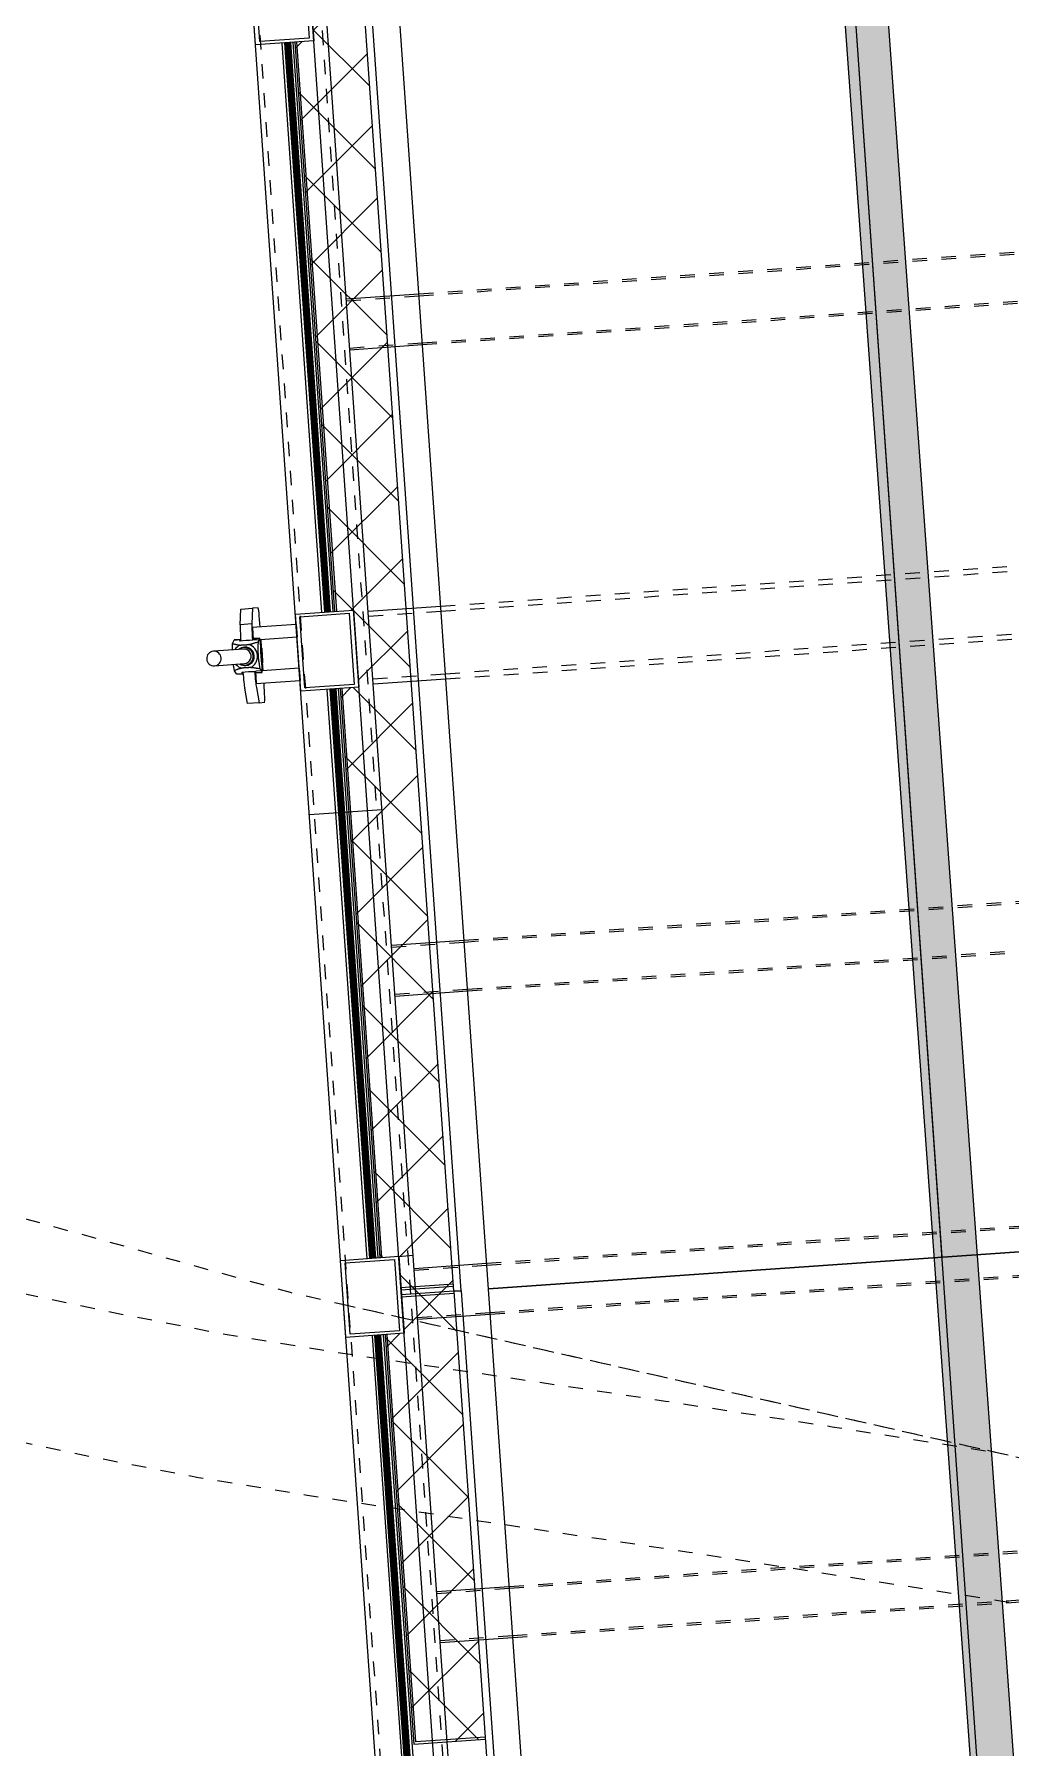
# Model space of a CAD drawing. Header units: millimetres. Extents: x 50357 to 985146, y 723188 to 1803594.
# Drawn here: x 834404.06 to 834410.77, y 820163.3 to 820175.07 of the extents above; entities that cross this region are included whole.
import ezdxf
from ezdxf.xclip import XClip

# ---------------------------------------------------------------- set-up
doc = ezdxf.new("R2010")
doc.units = ezdxf.units.MM
doc.header["$LTSCALE"] = 3
doc.header["$MEASUREMENT"] = 0
for name, pattern in [('DASHED2', [0.375, 0.25, -0.125]), ('x-baseplan$0$DGN Style 2', [1.94727e-06, 0, -1.94727e-06]), ('XXASB-PIW-ARC-DWG-1012-MWP-XXXX-WS3-XC$0$XXXXX-PIW-P-ASB_BRIDGE_DECK_STR-XXX$0$Member Hidden', [4.5, 2.5, -2])]:
    doc.linetypes.add(name, pattern=pattern)
doc.layers.add('-Excluded area line', color=7, linetype='DASHED2', lineweight=40)
doc.layers.add('00_Xref', color=7, linetype='Continuous')
doc.layers.add('_ANCILIARY HATCH', color=252, linetype='Continuous')
for name, color, linetype, true_color in [('WKD071__', 7, 'Continuous', 0x6e6e6e), ('x-baseplan$0$AR-ROAD_AR_BS_MI_', 7, 'Continuous', 0x6d6d6d), ('XXASB-PIW-ARC-DWG-1012-MWP-XXXX-WS3-XC$0$XXXXX-PIW-P-ASB_BRIDGE_DECK_ARC-XXX$0$A-GENM_PATT', 7, 'Continuous', 0x6e6e6e), ('XXASB-PIW-ARC-DWG-1012-MWP-XXXX-WS3-XC$0$XXXXX-PIW-P-ASB_BRIDGE_DECK_STR-XXX$0$A-GENM', 7, 'Continuous', 0x6e6e6e), ('XXASB-PIW-ARC-DWG-1012-MWP-XXXX-WS3-XC$0$XXXXX-PIW-P-ASB_BRIDGE_DECK_STR-XXX$0$ADS280__', 7, 'Continuous', 0x6e6e6e), ('XXASB-PIW-ARC-DWG-1012-MWP-XXXX-WS3-XC$0$XXXXX-PIW-P-ASB_BRIDGE_DECK_STR-XXX$0$ADS280_B', 7, 'Continuous', 0x6e6e6e), ('XXASB-PIW-ARC-DWG-1012-MWP-XXXX-WS3-XC$0$XXXXX-PIW-P-ASB_BRIDGE_DECK_STR-XXX$0$ADS280_BConn', 7, 'Continuous', 0x6e6e6e), ('XXASB-PIW-ARC-DWG-1012-MWP-XXXX-WS3-XC$0$XXXXX-PIW-P-ASB_BRIDGE_DECK_STR-XXX$0$ADS280_C', 7, 'Continuous', 0x6e6e6e), ('XXASB-PIW-ARC-DWG-1012-MWP-XXXX-WS3-XC$0$XXXXX-PIW-P-ASB_BRIDGE_DECK_STR-XXX$0$ADS280_H', 7, 'XXASB-PIW-ARC-DWG-1012-MWP-XXXX-WS3-XC$0$XXXXX-PIW-P-ASB_BRIDGE_DECK_STR-XXX$0$Member Hidden', 0x6e6e6e)]:
    doc.layers.add(name, color=color, linetype=linetype, true_color=true_color)
for name, color, linetype, lineweight, true_color in [('XXASB-PIW-ARC-DWG-1012-MWP-XXXX-WS3-XC$0$XXXXX-PIW-P-ASB_BRIDGE_DECK_ARC-XXX$0$A-FLOR', 7, 'Continuous', 25, 0x6e6e6e), ('XXASB-PIW-ARC-DWG-1012-MWP-XXXX-WS3-XC$0$XXXXX-PIW-P-ASB_BRIDGE_DECK_ARC-XXX$0$A-FLOR-HRAL', 7, 'Continuous', 13, 0x6e6e6e), ('XXASB-PIW-ARC-DWG-1012-MWP-XXXX-WS3-XC$0$XXXXX-PIW-P-ASB_BRIDGE_DECK_ARC-XXX$0$A-GENM', 7, 'Continuous', 13, 0x6e6e6e), ('XXASB-PIW-ARC-DWG-1012-MWP-XXXX-WS3-XC$0$XXXXX-PIW-P-ASB_BRIDGE_DECK_ARC-XXX$0$ADS280__', 7, 'Continuous', 13, 0x6e6e6e), ('XXASB-PIW-ARC-DWG-1012-MWP-XXXX-WS3-XC$0$XXXXX-PIW-P-ASB_BRIDGE_DECK_ARC-XXX$0$Q-SPCQ', 7, 'Continuous', 13, 0x6e6e6e)]:
    doc.layers.add(name, color=color, linetype=linetype, lineweight=lineweight, true_color=true_color)

# ---------------------------------------------------------------- blocks, each defined once
blk = doc.blocks.new('x-baseplan')
blk.add_lwpolyline([(834550.55, 818213.81), (834557.171, 818119.106), (834549.739, 818118.586), (834547.98, 818143.75), (834547.581, 818143.722), (834547.541, 818144.296), (834539.964, 818143.766), (834540.021, 818142.96), (834532.454, 818142.451), (834523.973, 818144.32), (834526.254, 818154.672), (834539.411, 818151.675), (834539.646, 818148.322), (834547.222, 818148.851), (834547.183, 818149.408), (834547.582, 818149.436), (834542.996, 818215.041), (834543.221, 818215.057), (834550.326, 818213.794), (834550.55, 818213.81)])
at = {"layer": 'x-baseplan$0$AR-ROAD_AR_BS_MI_', "linetype": 'x-baseplan$0$DGN Style 2', "flags": 128}
for points in [[(834532.49, 818174.86), (834545.292, 818171.3), (834553.397, 818169.464)], [(834545.641, 818171.221), (834553.397, 818169.464), (834561.667, 818168.187)]]:
    blk.add_lwpolyline(points, dxfattribs=at)
at = {"layer": 'x-baseplan$0$AR-ROAD_AR_BS_MI_', "linetype": 'x-baseplan$0$DGN Style 2'}
for points, knots in [([(834538.777, 818172.349), (834540.784, 818171.872), (834542.707, 818171.466), (834544.592, 818171.035), (834547.107, 818170.672), (834548.635, 818170.439), (834550.163, 818170.197)], [0, 0, 0, 0, 0.271296, 0.558854, 0.558854, 1, 1, 1, 1]), ([(834538.535, 818171.346), (834540.562, 818170.897), (834542.488, 818170.49), (834544.409, 818170.051), (834548.912, 818169.401), (834553.779, 818168.607), (834558.641, 818167.776), (834562.324, 818167.306), (834564.62, 818166.967), (834567.293, 818166.654), (834569.14, 818166.468), (834571.076, 818166.28), (834572.642, 818166.119), (834572.73, 818166.11)], [0, 0, 0, 0, 0.085908, 0.176337, 0.176337, 0.493305, 0.617997, 0.617997, 0.825815, 0.825815, 0.859067, 0.992071, 1, 1, 1, 1])]:
    blk.add_open_spline(points, degree=3, knots=knots, dxfattribs=at)
blk = doc.blocks.new('XXASB-PIW-ARC-DWG-1012-MWP-XXXX-WS3-XC$0$XXXXX-PIW-P-ASB_BRIDGE_DECK_ARC-XXX$0$Top Rail Type - Top Rail_Internal_-3272154-DECK F_F_L__ARC')
at = {"layer": 'XXASB-PIW-ARC-DWG-1012-MWP-XXXX-WS3-XC$0$XXXXX-PIW-P-ASB_BRIDGE_DECK_ARC-XXX$0$A-FLOR-HRAL'}
for p, q in [((-673335, 127659), (-673385, 127659)), ((-673385, 127659), (-673385, 107349)), ((-673335, 127659), (-673335, 107349))]:
    blk.add_line(p, q, dxfattribs=at)
blk = doc.blocks.new('XXASB-PIW-ARC-DWG-1012-MWP-XXXX-WS3-XC$0$XXXXX-PIW-P-ASB_BRIDGE_DECK_ARC-XXX$0$Railing - Sabco_Joint-3422319-DECK F_F_L__ARC')
at = {"layer": 'XXASB-PIW-ARC-DWG-1012-MWP-XXXX-WS3-XC$0$XXXXX-PIW-P-ASB_BRIDGE_DECK_ARC-XXX$0$A-FLOR-HRAL'}
for p, q in [((-9, 1), (-8, 1)), ((-9, 1), (-9, 0)), ((-8, 1), (-1, 1)), ((-8, 0), (-8, 1)), ((-1, 0), (-1, 1)), ((1, 1), (8, 1)), ((1, 1), (1, 0)), ((8, 1), (9, 1)), ((8, 1), (8, 0)), ((9, 1), (9, 0)), ((-8, 0), (-9, 0)), ((-1, 0), (-8, 0)), ((8, 0), (1, 0)), ((9, 0), (8, 0))]:
    blk.add_line(p, q, dxfattribs=at)
blk = doc.blocks.new('XXASB-PIW-ARC-DWG-1012-MWP-XXXX-WS3-XC$0$XXXXX-PIW-P-ASB_BRIDGE_DECK_ARC-XXX$0$Railing - Railing-3272202-DECK F_F_L__ARC')
at = {"layer": 'XXASB-PIW-ARC-DWG-1012-MWP-XXXX-WS3-XC$0$XXXXX-PIW-P-ASB_BRIDGE_DECK_ARC-XXX$0$A-FLOR-HRAL'}
for p, q in [((-673967, 127394), (-673967, 123474)), ((-673948, 123474), (-673948, 127394)), ((-673945, 123474), (-673945, 127394)), ((-673938, 123474), (-673938, 127394)), ((-673936, 126460), (-673936, 127394)), ((-673935, 126460), (-673935, 127394)), ((-673929, 123474), (-673929, 127394)), ((-673926, 123474), (-673926, 127394)), ((-673920, 126460), (-673920, 127394)), ((-673919, 126460), (-673919, 127394)), ((-673917, 123474), (-673917, 127394)), ((-673910, 123474), (-673910, 127394)), ((-673907, 123474), (-673907, 127394)), ((-673888, 123474), (-673888, 127394)), ((-673936, 125260), (-673936, 126459)), ((-673935, 125260), (-673935, 126459)), ((-673920, 125260), (-673920, 126459)), ((-673919, 125260), (-673919, 126459)), ((-673936, 124060), (-673936, 125259)), ((-673935, 124060), (-673935, 125259)), ((-673920, 124060), (-673920, 125259)), ((-673919, 124060), (-673919, 125259))]:
    blk.add_line(p, q, dxfattribs=at)
at = {"extrusion": (0, 0, -1), "zscale": -1, "rotation": 0.0002948635560533317}
for p in [(673928, 126459), (673928, 125259)]:
    blk.add_blockref('XXASB-PIW-ARC-DWG-1012-MWP-XXXX-WS3-XC$0$XXXXX-PIW-P-ASB_BRIDGE_DECK_ARC-XXX$0$Railing - Sabco_Joint-3422319-DECK F_F_L__ARC', p, dxfattribs=at)
blk = doc.blocks.new('XXASB-PIW-ARC-DWG-1012-MWP-XXXX-WS3-XC$0$XXXXX-PIW-P-ASB_BRIDGE_DECK_ARC-XXX$0$Top Rail Type - Top Rail_Internal_-3272771-DECK F_F_L__ARC')
at = {"layer": 'XXASB-PIW-ARC-DWG-1012-MWP-XXXX-WS3-XC$0$XXXXX-PIW-P-ASB_BRIDGE_DECK_ARC-XXX$0$A-FLOR-HRAL'}
for p, q in [((-673385, 127659), (-673385, 164859)), ((-673335, 127659), (-673335, 164859)), ((-673385, 127659), (-673335, 127659))]:
    blk.add_line(p, q, dxfattribs=at)
blk = doc.blocks.new('XXASB-PIW-ARC-DWG-1012-MWP-XXXX-WS3-XC$0$XXXXX-PIW-P-ASB_BRIDGE_DECK_ARC-XXX$0$Railing - Railing-3272798-DECK F_F_L__ARC')
at = {"layer": 'XXASB-PIW-ARC-DWG-1012-MWP-XXXX-WS3-XC$0$XXXXX-PIW-P-ASB_BRIDGE_DECK_ARC-XXX$0$A-FLOR-HRAL'}
for p, q in [((-673967, 136294), (-673967, 132374)), ((-673948, 136294), (-673948, 132374)), ((-673945, 136294), (-673945, 132374)), ((-673938, 136294), (-673938, 132374)), ((-673936, 136294), (-673936, 132374)), ((-673935, 136294), (-673935, 132374)), ((-673929, 136294), (-673929, 132374)), ((-673928, 136294), (-673928, 132374)), ((-673927, 136294), (-673927, 132374)), ((-673926, 136294), (-673926, 132374)), ((-673920, 136294), (-673920, 132374)), ((-673919, 136294), (-673919, 132374)), ((-673917, 136294), (-673917, 132374)), ((-673910, 136294), (-673910, 132374)), ((-673907, 136294), (-673907, 132374)), ((-673888, 132374), (-673888, 136294)), ((-673967, 131844), (-673967, 127924)), ((-673948, 131844), (-673948, 127924)), ((-673945, 131844), (-673945, 127924)), ((-673938, 131844), (-673938, 127924)), ((-673936, 131844), (-673936, 127924)), ((-673935, 131844), (-673935, 127924)), ((-673929, 131844), (-673929, 127924)), ((-673928, 131844), (-673928, 127924)), ((-673927, 131844), (-673927, 127924)), ((-673926, 131844), (-673926, 127924)), ((-673920, 131844), (-673920, 127924)), ((-673919, 131844), (-673919, 127924)), ((-673917, 131844), (-673917, 127924)), ((-673910, 131844), (-673910, 127924)), ((-673907, 131844), (-673907, 127924)), ((-673888, 127924), (-673888, 131844))]:
    blk.add_line(p, q, dxfattribs=at)
blk = doc.blocks.new('XXASB-PIW-ARC-DWG-1012-MWP-XXXX-WS3-XC$0$XXXXX-PIW-P-ASB_BRIDGE_DECK_ARC-XXX')
at = {"layer": 'XXASB-PIW-ARC-DWG-1012-MWP-XXXX-WS3-XC$0$XXXXX-PIW-P-ASB_BRIDGE_DECK_ARC-XXX$0$A-GENM_PATT'}
h = blk.add_hatch(dxfattribs=at)
h.set_pattern_fill('ANSI37', color=256, scale=3000)
h.set_pattern_definition([(45, (0, 0), (-265.16504294, 265.16504294), []), (135, (0, 0), (-265.16504294, -265.16504294), [])])
h.paths.add_polyline_path([(834544844, 818193802), (834544483, 818193777), (834544528, 818193129), (834544398, 818193120), (834544660, 818189379), (834544789, 818189388), (834544838, 818188690), (834544709, 818188681), (834544976, 818184855), (834545106, 818184865), (834545143, 818184336), (834545013, 818184327), (834545286, 818180416), (834545416, 818180425), (834545453, 818179897), (834545323, 818179888), (834545597, 818175977), (834545726, 818175986), (834545763, 818175457), (834545634, 818175448), (834545907, 818171538), (834546037, 818171547), (834546074, 818171018), (834545944, 818171009), (834546141, 818168196), (834546632, 818168230)])
at = {"layer": 'XXASB-PIW-ARC-DWG-1012-MWP-XXXX-WS3-XC$0$XXXXX-PIW-P-ASB_BRIDGE_DECK_ARC-XXX$0$Q-SPCQ'}
h = blk.add_hatch(dxfattribs=at)
h.set_pattern_fill('FLEX', color=256, scale=10, angle=93.9987)
h.set_pattern_definition([(93.998705, (834733143.105, 817782021.74), (-63.345417, -4.4281045), [63.5, -63.5]), (138.998705, (834733138.677, 817782085.085), (-63.345417, -4.4281045), [15.875, -58.052561, 15.875, -89.802561])])
h.paths.add_polyline_path([(834551476, 818147152), (834551775, 818147173), (834546924, 818214372), (834546620, 818214426)])
at = {"layer": 'XXASB-PIW-ARC-DWG-1012-MWP-XXXX-WS3-XC$0$XXXXX-PIW-P-ASB_BRIDGE_DECK_ARC-XXX$0$A-FLOR'}
blk.add_line((834551685, 818144159), (834547177, 818208652), dxfattribs=at)
at = {"layer": 'XXASB-PIW-ARC-DWG-1012-MWP-XXXX-WS3-XC$0$XXXXX-PIW-P-ASB_BRIDGE_DECK_ARC-XXX$0$A-GENM'}
for p, q in [((834545323, 818179888), (834545597, 818175977)), ((834545612, 818175978), (834545338, 818179889)), ((834545634, 818175448), (834545907, 818171538)), ((834545922, 818171539), (834545649, 818175449)), ((834546413, 818171357), (834546052, 818171331)), ((834546053, 818171316), (834546414, 818171342)), ((834546417, 818171308), (834546055, 818171283)), ((834546056, 818171268), (834546418, 818171293)), ((834545944, 818171009), (834546141, 818168196)), ((834546155, 818168212), (834545959, 818171010)), ((834546141, 818168196), (834546632, 818168230)), ((834546631, 818168245), (834546155, 818168212))]:
    blk.add_line(p, q, dxfattribs=at)
at = {"layer": 'XXASB-PIW-ARC-DWG-1012-MWP-XXXX-WS3-XC$0$XXXXX-PIW-P-ASB_BRIDGE_DECK_ARC-XXX$0$ADS280__'}
for p, q in [((834548232, 818148750), (834544089, 818208011)), ((834546654, 818171324), (834552888, 818171760))]:
    blk.add_line(p, q, dxfattribs=at)
at = {"layer": 'XXASB-PIW-ARC-DWG-1012-MWP-XXXX-WS3-XC$0$XXXXX-PIW-P-ASB_BRIDGE_DECK_ARC-XXX$0$Q-SPCQ'}
blk.add_lwpolyline([(834551476, 818147152), (834551775, 818147173), (834546924, 818214372), (834546620, 818214426)], close=True, dxfattribs=at)
at = {"layer": 'XXASB-PIW-ARC-DWG-1012-MWP-XXXX-WS3-XC$0$XXXXX-PIW-P-ASB_BRIDGE_DECK_ARC-XXX$0$A-FLOR-HRAL', "rotation": 3.999000000000387}
for name in ['XXASB-PIW-ARC-DWG-1012-MWP-XXXX-WS3-XC$0$XXXXX-PIW-P-ASB_BRIDGE_DECK_ARC-XXX$0$Railing - Railing-3272798-DECK F_F_L__ARC', 'XXASB-PIW-ARC-DWG-1012-MWP-XXXX-WS3-XC$0$XXXXX-PIW-P-ASB_BRIDGE_DECK_ARC-XXX$0$Top Rail Type - Top Rail_Internal_-3272771-DECK F_F_L__ARC', 'XXASB-PIW-ARC-DWG-1012-MWP-XXXX-WS3-XC$0$XXXXX-PIW-P-ASB_BRIDGE_DECK_ARC-XXX$0$Top Rail Type - Top Rail_Internal_-3272154-DECK F_F_L__ARC', 'XXASB-PIW-ARC-DWG-1012-MWP-XXXX-WS3-XC$0$XXXXX-PIW-P-ASB_BRIDGE_DECK_ARC-XXX$0$Railing - Railing-3272202-DECK F_F_L__ARC']:
    blk.add_blockref(name, (835227065, 818090920), dxfattribs=at)
blk = doc.blocks.new('XXASB-PIW-ARC-DWG-1012-MWP-XXXX-WS3-XC$0$XXXXX-PIW-P-ASB_BRIDGE_DECK_STR-XXX$0$C2')
at = {"layer": 'XXASB-PIW-ARC-DWG-1012-MWP-XXXX-WS3-XC$0$XXXXX-PIW-P-ASB_BRIDGE_DECK_STR-XXX$0$ADS280_C'}
for points in [[(-265, 200), (265, 200), (265, -200), (-265, -200)], [(-245, 170), (245, 170), (245, -170), (-245, -170)]]:
    blk.add_lwpolyline(points, close=True, dxfattribs=at)
blk = doc.blocks.new('XXASB-PIW-ARC-DWG-1012-MWP-XXXX-WS3-XC$0$XXXXX-PIW-P-ASB_BRIDGE_DECK_STR-XXX$0$Hanger Joint - Hanger Joint-V14-DECK F_F_L__STR')
at = {"layer": 'XXASB-PIW-ARC-DWG-1012-MWP-XXXX-WS3-XC$0$XXXXX-PIW-P-ASB_BRIDGE_DECK_STR-XXX$0$A-GENM'}
for p, q in [((834555111, 818158859), (834555072, 818158856)), ((834555111, 818158859), (834555190, 818158864)), ((834555129, 818158754), (834555111, 818158859)), ((834555190, 818158864), (834555209, 818158760)), ((834555082, 818158639), (834555086, 818158581)), ((834555093, 818158482), (834555097, 818158424)), ((834555156, 818158210), (834555160, 818158318)), ((834555160, 818158318), (834555240, 818158324)), ((834555240, 818158324), (834555236, 818158216)), ((834555117, 818158208), (834555156, 818158210)), ((834555236, 818158216), (834555156, 818158210))]:
    blk.add_line(p, q, dxfattribs=at)
for centre, major_axis, start_param, end_param in [((834555083, 818158707), (-10, 150), 0, 1.452786), ((834555222, 818158541), (-16, 230), 5.198748, 5.968692), ((834555142, 818158535), (-16, 230), 5.199753, 5.968692), ((834555142, 818158535), (-16, 230), 3.477995, 4.225484), ((834555222, 818158541), (-16, 230), 3.477995, 4.226477), ((834555107, 818158357), (-10, 150), 1.688806, 3.141593)]:
    blk.add_ellipse(centre, major_axis=major_axis, ratio=0.035329, start_param=start_param, end_param=end_param, dxfattribs=at)
blk = doc.blocks.new('XXASB-PIW-ARC-DWG-1012-MWP-XXXX-WS3-XC$0$XXXXX-PIW-P-ASB_BRIDGE_DECK_STR-XXX$0$Hanger Node - Hanger Node-V24-DECK F_F_L__STR')
at = {"layer": 'XXASB-PIW-ARC-DWG-1012-MWP-XXXX-WS3-XC$0$XXXXX-PIW-P-ASB_BRIDGE_DECK_STR-XXX$0$A-GENM'}
for p, q in [((834546112, 818157998), (834546123, 818158022)), ((834546166, 818158026), (834546123, 818158023)), ((834546123, 818158022), (834546166, 818158025)), ((834546161, 818158015), (834546166, 818158025)), ((834546194, 818157970), (834546190, 818157970)), ((834546255, 818158031), (834546251, 818158022)), ((834546255, 818158031), (834546298, 818158034)), ((834546299, 818158035), (834546256, 818158032)), ((834546298, 818158034), (834546288, 818158010)), ((834546309, 818157973), (834546304, 818157973)), ((834546313, 818157967), (834546309, 818157973)), ((834546198, 818157850), (834546202, 818157850)), ((834546301, 818157824), (834546314, 818157801)), ((834546312, 818157863), (834546317, 818157863)), ((834546317, 818157863), (834546320, 818157870)), ((834546139, 818157789), (834546125, 818157811)), ((834546139, 818157789), (834546182, 818157792)), ((834546140, 818157788), (834546183, 818157791)), ((834546182, 818157792), (834546176, 818157801)), ((834546266, 818157807), (834546272, 818157798)), ((834546272, 818157798), (834546314, 818157801)), ((834546272, 818157797), (834546315, 818157800))]:
    blk.add_line(p, q, dxfattribs=at)
at = {"layer": 'XXASB-PIW-ARC-DWG-1012-MWP-XXXX-WS3-XC$0$XXXXX-PIW-P-ASB_BRIDGE_DECK_STR-XXX$0$A-GENM', "flags": 128}
for points in [[(834546251, 818158022), (834546229, 818158019), (834546206, 818158018), (834546183, 818158016), (834546161, 818158015)], [(834546176, 818157801), (834546198, 818157803), (834546221, 818157805), (834546244, 818157806), (834546266, 818157807)]]:
    blk.add_lwpolyline(points, dxfattribs=at)
at = {"layer": 'XXASB-PIW-ARC-DWG-1012-MWP-XXXX-WS3-XC$0$XXXXX-PIW-P-ASB_BRIDGE_DECK_STR-XXX$0$A-GENM'}
for centre, major_axis, ratio, start_param, end_param in [((834546131, 818157905), (-8, 118), 0.035329, 6.176011, 6.419948), ((834546199, 818157910), (-5.9, 84.8), 0.999376, 0.359432, 0.938516), ((834546198, 818157910), (-4.4, 63.2), 0.999376, 0.000003, 0.649708), ((834546194, 818157910), (-4.2, 59.9), 0.999376, 0.000002, 0.558196), ((834546174, 818157908), (-8, 118), 0.035329, 6.119778, 6.419948), ((834546194, 818157910), (-4.2, 59.9), 0.999376, 3.141599, 6.283191), ((834546198, 818157910), (-4.4, 63.2), 0.999376, 3.141592, 6.283185), ((834546198, 818157910), (-4.2, 59.9), 0.999376, 3.141595, 6.283188), ((834546190, 818157910), (-3.5, 49.9), 0.999376, 5.834386, 5.870449), ((834546199, 818157910), (-5.9, 84.8), 0.999376, 3.501025, 5.923751), ((834546190, 818157910), (-3.5, 49.9), 0.999376, 5.331252, 5.420692), ((834546264, 818157915), (-8, 118), 0.035329, 6.176011, 6.419948), ((834546307, 818157918), (-8, 118), 0.035329, 5.184875, 6.419948), ((834546308, 818157918), (-3.8, 54.9), 0.035329, 6.058786, 7.853982), ((834546307, 818157918), (-3.2, 45.6), 0.035329, 0.261799, 1.570796), ((834546313, 818157918), (-3.8, 54.9), 0.035329, 5.989381, 7.853982), ((834546316, 818157918), (-3.4, 48.8), 0.035329, 4.712389, 7.853982), ((834546199, 818157910), (-5.9, 84.8), 0.999376, 2.203089, 2.782161), ((834546198, 818157910), (-4.4, 63.2), 0.999376, 2.491885, 3.141589), ((834546194, 818157910), (-4.2, 59.9), 0.999376, 2.5834, 3.141593), ((834546190, 818157910), (-3.5, 49.9), 0.999376, 3.554329, 3.590392), ((834546190, 818157910), (-3.5, 49.9), 0.999376, 4.00824, 4.075667), ((834546190, 818157910), (-3.5, 49.9), 0.999376, 4.904436, 4.936786), ((834546190, 818157910), (-3.5, 49.9), 0.999376, 4.48799, 4.52034), ((834546307, 818157918), (-3.2, 45.6), 0.035329, 1.570796, 2.879793), ((834546308, 818157918), (-3.8, 54.9), 0.035329, 1.570796, 3.365992), ((834546313, 818157918), (-3.8, 54.9), 0.035329, 1.570796, 3.435396), ((834546307, 818157918), (-8, 118), 0.035329, 3.00483, 4.239903), ((834546316, 818157918), (-3.4, 48.8), 0.035329, 1.570796, 4.712389), ((834546131, 818157905), (-8, 118), 0.035329, 3.00483, 3.248767), ((834546174, 818157908), (-8, 118), 0.035329, 3.00483, 3.308379), ((834546264, 818157915), (-8, 118), 0.035329, 3.00483, 3.248767)]:
    blk.add_ellipse(centre, major_axis=major_axis, ratio=ratio, start_param=start_param, end_param=end_param, dxfattribs=at)
for points, knots in [([(834546111, 818157954), (834546111, 818157955), (834546111, 818157956), (834546111, 818157958), (834546111, 818157962), (834546111, 818157966), (834546111, 818157973), (834546111, 818157981), (834546112, 818157989), (834546112, 818157995), (834546112, 818157998)], [0.6920213, 0.6920213, 0.6920213, 0.6920213, 0.7, 0.7166667, 0.7333333, 0.7666667, 0.8, 0.8666667, 0.9333333, 1, 1, 1, 1]), ([(834546112, 818157998), (834546115, 818157997), (834546121, 818157995), (834546128, 818157994), (834546135, 818157992), (834546140, 818157991), (834546145, 818157990), (834546150, 818157989), (834546157, 818157988), (834546161, 818157988), (834546164, 818157987)], [0, 0, 0, 0, 0.2, 0.4, 0.5, 0.6, 0.7, 0.8, 0.9, 1, 1, 1, 1]), ([(834546164, 818157987), (834546167, 818157987), (834546170, 818157988), (834546175, 818157988), (834546178, 818157988), (834546183, 818157988), (834546188, 818157988), (834546191, 818157989), (834546193, 818157989)], [0, 0, 0, 0, 0.333333, 0.416667, 0.5, 0.666667, 0.833333, 1, 1, 1, 1]), ([(834546193, 818157989), (834546195, 818157989), (834546199, 818157989), (834546204, 818157990), (834546208, 818157990), (834546211, 818157990), (834546216, 818157991), (834546220, 818157991), (834546223, 818157992)], [0, 0, 0, 0, 0.166667, 0.333333, 0.5, 0.583333, 0.666667, 1, 1, 1, 1]), ([(834546223, 818157992), (834546226, 818157992), (834546232, 818157993), (834546239, 818157995), (834546246, 818157997), (834546252, 818157999), (834546259, 818158001), (834546267, 818158003), (834546276, 818158006), (834546284, 818158009), (834546288, 818158010)], [0, 0, 0, 0, 0.1, 0.2, 0.3, 0.4, 0.5, 0.6, 0.8, 1, 1, 1, 1]), ([(834546288, 818158010), (834546287, 818158007), (834546287, 818158002), (834546287, 818157993), (834546286, 818157985), (834546286, 818157979), (834546286, 818157974), (834546286, 818157971), (834546286, 818157968), (834546286, 818157966), (834546286, 818157964), (834546286, 818157962), (834546286, 818157960), (834546286, 818157958), (834546286, 818157956), (834546286, 818157953), (834546286, 818157951), (834546286, 818157949), (834546286, 818157949), (834546286, 818157947), (834546286, 818157946), (834546286, 818157944), (834546286, 818157942), (834546286, 818157939), (834546286, 818157936), (834546286, 818157933), (834546287, 818157931), (834546287, 818157930), (834546287, 818157928), (834546287, 818157926), (834546287, 818157923), (834546287, 818157920), (834546287, 818157916), (834546288, 818157913), (834546288, 818157909), (834546288, 818157906), (834546288, 818157904), (834546288, 818157903), (834546289, 818157901), (834546289, 818157900), (834546289, 818157897), (834546289, 818157893), (834546290, 818157890), (834546290, 818157888), (834546290, 818157887), (834546290, 818157885), (834546291, 818157884), (834546291, 818157883), (834546291, 818157882), (834546291, 818157880), (834546291, 818157877), (834546292, 818157874), (834546292, 818157872), (834546292, 818157871), (834546293, 818157869), (834546293, 818157867), (834546293, 818157865), (834546294, 818157862), (834546294, 818157859), (834546295, 818157855), (834546296, 818157848), (834546297, 818157840), (834546299, 818157832), (834546300, 818157826), (834546301, 818157824)], [0, 0, 0, 0, 0.066667, 0.133333, 0.2, 0.233333, 0.266667, 0.283333, 0.3, 0.316667, 0.325, 0.333333, 0.341667, 0.35, 0.366667, 0.383333, 0.391667, 0.395833, 0.4, 0.404167, 0.408333, 0.416667, 0.425, 0.433333, 0.45, 0.458333, 0.4625, 0.466667, 0.470833, 0.475, 0.483333, 0.491667, 0.5, 0.508333, 0.516667, 0.525, 0.529167, 0.533333, 0.5375, 0.541667, 0.55, 0.566667, 0.575, 0.583333, 0.591667, 0.595833, 0.6, 0.604167, 0.608333, 0.616667, 0.633333, 0.65, 0.658333, 0.666667, 0.675, 0.683333, 0.7, 0.716667, 0.733333, 0.766667, 0.8, 0.866667, 0.933333, 1, 1, 1, 1]), ([(834546125, 818157811), (834546125, 818157814), (834546124, 818157820), (834546122, 818157828), (834546121, 818157836), (834546119, 818157842), (834546119, 818157847), (834546118, 818157850), (834546118, 818157852), (834546118, 818157854), (834546118, 818157854)], [0, 0, 0, 0, 0.0666667, 0.1333333, 0.2, 0.2333333, 0.2666667, 0.2833333, 0.3, 0.307938, 0.307938, 0.307938, 0.307938]), ([(834546175, 818157829), (834546173, 818157828), (834546168, 818157827), (834546162, 818157825), (834546156, 818157823), (834546151, 818157822), (834546147, 818157820), (834546141, 818157818), (834546133, 818157815), (834546128, 818157813), (834546125, 818157811)], [0, 0, 0, 0, 0.1, 0.2, 0.3, 0.4, 0.5, 0.6, 0.8, 1, 1, 1, 1]), ([(834546204, 818157831), (834546202, 818157831), (834546199, 818157831), (834546194, 818157831), (834546190, 818157830), (834546186, 818157830), (834546182, 818157829), (834546178, 818157829), (834546175, 818157829)], [0, 0, 0, 0, 0.166667, 0.333333, 0.5, 0.583333, 0.666667, 1, 1, 1, 1]), ([(834546234, 818157833), (834546231, 818157833), (834546227, 818157833), (834546223, 818157832), (834546219, 818157832), (834546215, 818157832), (834546210, 818157832), (834546206, 818157832), (834546204, 818157831)], [0, 0, 0, 0, 0.333333, 0.416667, 0.5, 0.666667, 0.833333, 1, 1, 1, 1]), ([(834546301, 818157824), (834546297, 818157824), (834546289, 818157826), (834546279, 818157827), (834546271, 818157829), (834546264, 818157830), (834546258, 818157830), (834546251, 818157831), (834546243, 818157832), (834546237, 818157833), (834546234, 818157833)], [0, 0, 0, 0, 0.2, 0.4, 0.5, 0.6, 0.7, 0.8, 0.9, 1, 1, 1, 1])]:
    blk.add_open_spline(points, degree=3, knots=knots, dxfattribs=at)
blk = doc.blocks.new('XXASB-PIW-ARC-DWG-1012-MWP-XXXX-WS3-XC$0$XXXXX-PIW-P-ASB_BRIDGE_DECK_STR-XXX$0$Hanger Rod M100 - Vertical Rod-3372036-DECK F_F_L__STR')
at = {"layer": 'XXASB-PIW-ARC-DWG-1012-MWP-XXXX-WS3-XC$0$XXXXX-PIW-P-ASB_BRIDGE_DECK_STR-XXX$0$A-GENM'}
for p, q in [((834546187, 818157959), (834545980, 818157945)), ((834545987, 818157845), (834546194, 818157860))]:
    blk.add_line(p, q, dxfattribs=at)
for centre, start_param, end_param in [((834545984, 818157895), 0.000004, 3.141596), ((834545984, 818157895), 3.141598, 6.28319), ((834546190, 818157910), 5.345359, 6.283183), ((834546190, 818157910), 3.141591, 5.330727), ((834546190, 818157910), 5.331723, 5.340486)]:
    blk.add_ellipse(centre, major_axis=(-3.5, 49.9), ratio=0.999376, start_param=start_param, end_param=end_param, dxfattribs=at)
blk = doc.blocks.new('XXASB-PIW-ARC-DWG-1012-MWP-XXXX-WS3-XC$0$XXXXX-PIW-P-ASB_BRIDGE_DECK_STR-XXX$0$Steel Plate - 85mm-2198207-DECK F_F_L__STR')
at = {"layer": 'XXASB-PIW-ARC-DWG-1012-MWP-XXXX-WS3-XC$0$XXXXX-PIW-P-ASB_BRIDGE_DECK_STR-XXX$0$A-GENM'}
for p, q in [((-262, -42), (-262, 43)), ((-217, 43), (-262, 43)), ((37, 43), (-217, 43)), ((37, 43), (37, -42)), ((-262, -42), (-234, -42)), ((-234, -42), (37, -42))]:
    blk.add_line(p, q, dxfattribs=at)
blk = doc.blocks.new('XXASB-PIW-ARC-DWG-1012-MWP-XXXX-WS3-XC$0$XXXXX-PIW-P-ASB_BRIDGE_DECK_STR-XXX$0$Steel Plate - 85mm-3367292-DECK F_F_L__STR')
at = {"layer": 'XXASB-PIW-ARC-DWG-1012-MWP-XXXX-WS3-XC$0$XXXXX-PIW-P-ASB_BRIDGE_DECK_STR-XXX$0$A-GENM'}
for p, q in [((-262, -42), (-262, 43)), ((-234, 43), (-262, 43)), ((37, 43), (-234, 43)), ((37, 43), (37, -42)), ((-262, -42), (-217, -42)), ((-217, -42), (37, -42))]:
    blk.add_line(p, q, dxfattribs=at)
blk = doc.blocks.new('XXASB-PIW-ARC-DWG-1012-MWP-XXXX-WS3-XC$0$XXXXX-PIW-P-ASB_BRIDGE_DECK_STR-XXX$0$TIE ROD')
at = {"layer": 'XXASB-PIW-ARC-DWG-1012-MWP-XXXX-WS3-XC$0$XXXXX-PIW-P-ASB_BRIDGE_DECK_STR-XXX$0$A-GENM', "linetype": 'XXASB-PIW-ARC-DWG-1012-MWP-XXXX-WS3-XC$0$XXXXX-PIW-P-ASB_BRIDGE_DECK_STR-XXX$0$Member Hidden'}
for name, p, rotation in [('XXASB-PIW-ARC-DWG-1012-MWP-XXXX-WS3-XC$0$XXXXX-PIW-P-ASB_BRIDGE_DECK_STR-XXX$0$Hanger Rod M100 - Vertical Rod-3372036-DECK F_F_L__STR', (-757970023, 889568332), 266.0012948640198), ('XXASB-PIW-ARC-DWG-1012-MWP-XXXX-WS3-XC$0$XXXXX-PIW-P-ASB_BRIDGE_DECK_STR-XXX$0$Steel Plate - 85mm-2198207-DECK F_F_L__STR', (-150, 37), 270.000000000139), ('XXASB-PIW-ARC-DWG-1012-MWP-XXXX-WS3-XC$0$XXXXX-PIW-P-ASB_BRIDGE_DECK_STR-XXX$0$Steel Plate - 85mm-3367292-DECK F_F_L__STR', (150, 37), 270.000000000139)]:
    blk.add_blockref(name, p, dxfattribs=dict(at, rotation=rotation))
at = {"layer": 'XXASB-PIW-ARC-DWG-1012-MWP-XXXX-WS3-XC$0$XXXXX-PIW-P-ASB_BRIDGE_DECK_STR-XXX$0$A-GENM'}
for name, p, rotation in [('XXASB-PIW-ARC-DWG-1012-MWP-XXXX-WS3-XC$0$XXXXX-PIW-P-ASB_BRIDGE_DECK_STR-XXX$0$Hanger Joint - Hanger Joint-V14-DECK F_F_L__STR', (757970023, -889576632), 86.00129486401981), ('XXASB-PIW-ARC-DWG-1012-MWP-XXXX-WS3-XC$0$XXXXX-PIW-P-ASB_BRIDGE_DECK_STR-XXX$0$Hanger Node - Hanger Node-V24-DECK F_F_L__STR', (-757970023, 889568332), 266.0012948640198)]:
    blk.add_blockref(name, p, dxfattribs=dict(at, rotation=rotation))
blk = doc.blocks.new('XXASB-PIW-ARC-DWG-1012-MWP-XXXX-WS3-XC$0$XXXXX-PIW-P-ASB_BRIDGE_DECK_STR-XXX')
at = {"layer": 'XXASB-PIW-ARC-DWG-1012-MWP-XXXX-WS3-XC$0$XXXXX-PIW-P-ASB_BRIDGE_DECK_STR-XXX$0$ADS280__'}
for p, q in [((834549771, 818171542), (834547177, 818208652)), ((834548232, 818148750), (834544089, 818208011)), ((834552888, 818171760), (834546654, 818171324))]:
    blk.add_line(p, q, dxfattribs=at)
at = {"layer": 'XXASB-PIW-ARC-DWG-1012-MWP-XXXX-WS3-XC$0$XXXXX-PIW-P-ASB_BRIDGE_DECK_STR-XXX$0$ADS280_B'}
for p, q in [((834548143, 818135677), (834542829, 818211703)), ((834547731, 818148745), (834544230, 818198822)), ((834545677, 818178123), (834546176, 818178158)), ((834545702, 818177774), (834546200, 818177809)), ((834545827, 818175978), (834546326, 818176013)), ((834545862, 818175479), (834546361, 818175514)), ((834545988, 818173684), (834546486, 818173719)), ((834546012, 818173335), (834546511, 818173370)), ((834546037, 818171547), (834546136, 818171554)), ((834546143, 818171464), (834546641, 818171499)), ((834546167, 818171115), (834546666, 818171150)), ((834546298, 818169245), (834546797, 818169279)), ((834546322, 818168895), (834546821, 818168930))]:
    blk.add_line(p, q, dxfattribs=at)
at = {"layer": 'XXASB-PIW-ARC-DWG-1012-MWP-XXXX-WS3-XC$0$XXXXX-PIW-P-ASB_BRIDGE_DECK_STR-XXX$0$ADS280_BConn'}
blk.add_line((834545424, 818174582), (834545922, 818174617), dxfattribs=at)
at = {"layer": 'XXASB-PIW-ARC-DWG-1012-MWP-XXXX-WS3-XC$0$XXXXX-PIW-P-ASB_BRIDGE_DECK_STR-XXX$0$ADS280_H'}
for p, q in [((834547267, 818148712), (834543766, 818198790)), ((834547696, 818148742), (834544195, 818198820)), ((834546176, 818178158), (834552410, 818178594)), ((834546177, 818178145), (834552412, 818178581)), ((834546200, 818177821), (834552434, 818178257)), ((834546200, 818177809), (834552434, 818178244)), ((834545678, 818178110), (834546177, 818178145)), ((834545701, 818177786), (834546200, 818177821)), ((834546326, 818176013), (834552560, 818176449)), ((834546328, 818175978), (834552562, 818176414)), ((834545830, 818175943), (834546328, 818175978)), ((834546358, 818175549), (834552592, 818175985)), ((834546361, 818175514), (834552594, 818175950)), ((834545860, 818175514), (834546358, 818175549)), ((834546486, 818173719), (834552720, 818174154)), ((834546487, 818173706), (834552722, 818174142)), ((834545988, 818173671), (834546487, 818173706)), ((834546510, 818173382), (834552745, 818173818)), ((834546511, 818173370), (834552744, 818173805)), ((834546011, 818173347), (834546510, 818173382)), ((834546641, 818171499), (834552875, 818171935)), ((834546642, 818171487), (834552877, 818171922)), ((834546665, 818171162), (834552900, 818171598)), ((834546666, 818171150), (834552899, 818171586)), ((834546144, 818171452), (834546642, 818171487)), ((834546166, 818171128), (834546665, 818171162)), ((834546797, 818169279), (834553030, 818169715)), ((834546798, 818169267), (834553032, 818169703)), ((834546820, 818168943), (834553055, 818169379)), ((834546821, 818168930), (834553055, 818169366)), ((834546299, 818169232), (834546798, 818169267)), ((834546321, 818168908), (834546820, 818168943))]:
    blk.add_line(p, q, dxfattribs=at)
at = {"layer": 'XXASB-PIW-ARC-DWG-1012-MWP-XXXX-WS3-XC$0$XXXXX-PIW-P-ASB_BRIDGE_DECK_STR-XXX$0$A-GENM', "rotation": 93.99870513598017}
blk.add_blockref('XXASB-PIW-ARC-DWG-1012-MWP-XXXX-WS3-XC$0$XXXXX-PIW-P-ASB_BRIDGE_DECK_STR-XXX$0$TIE ROD', (834545346, 818175694), dxfattribs=at)
at = {"layer": 'XXASB-PIW-ARC-DWG-1012-MWP-XXXX-WS3-XC$0$XXXXX-PIW-P-ASB_BRIDGE_DECK_STR-XXX$0$ADS280_C', "rotation": 93.99870513598016}
for p in [(834545235, 818180147), (834545545, 818175708), (834545856, 818171269)]:
    blk.add_blockref('XXASB-PIW-ARC-DWG-1012-MWP-XXXX-WS3-XC$0$XXXXX-PIW-P-ASB_BRIDGE_DECK_STR-XXX$0$C2', p, dxfattribs=at)
blk = doc.blocks.new('XXASB-PIW-ARC-DWG-1012-MWP-XXXX-WS3-XC')
for name in ['XXASB-PIW-ARC-DWG-1012-MWP-XXXX-WS3-XC$0$XXXXX-PIW-P-ASB_BRIDGE_DECK_STR-XXX', 'XXASB-PIW-ARC-DWG-1012-MWP-XXXX-WS3-XC$0$XXXXX-PIW-P-ASB_BRIDGE_DECK_ARC-XXX']:
    blk.add_blockref(name, (0, 0))

msp = doc.modelspace()

# ---------------------------------------------------------------- hatches: boundary and pattern name
at = {"layer": '-Excluded area line'}
h = msp.add_hatch(dxfattribs=at)
h.set_pattern_fill('ANSI31', color=256)
h.set_pattern_definition([(45, (-139.47494, 1995.13076), (-0.088388347648, 0.088388347648), [])])
edge = h.paths.add_edge_path(flags=0)
edge.add_arc((834436.5268, 820041.2161), 0.5122, 0, 360)
edge = h.paths.add_edge_path(flags=17)
edge.add_line((834370.1796, 819898.3582), (834354.1764, 820127.3308))
edge.add_line((834354.1764, 820127.3308), (834355.7473, 820127.4406))
edge.add_line((834355.7473, 820127.4406), (834352.9692, 820167.1368))
edge.add_line((834352.9692, 820167.1368), (834351.3095, 820168.2318))
edge.add_line((834351.3095, 820168.2318), (834350.2016, 820184.0723))
edge.add_line((834350.2016, 820184.0723), (834350.2024, 820184.0729))
edge.add_arc((834337.5716, 820166.7457), 21.4422, 53.90525, 53.90955, ccw=False)
edge.add_line((834350.2037, 820184.0719), (834353.336, 820181.5063))
edge.add_line((834353.336, 820181.5063), (834358.2744, 820176.9438))
edge.add_arc((834422.1325, 820262.4089), 106.6872, 233.233545, 261.758005)
edge.add_line((834406.8385, 820156.8237), (834414.6807, 820155.7938))
edge.add_line((834414.6807, 820155.7938), (834431.0888, 820153.6391))
edge.add_line((834431.0888, 820153.6391), (834466.4887, 820152.6977))
edge.add_line((834466.4887, 820152.6977), (834466.489, 820152.6974))
edge.add_line((834466.489, 820152.6974), (834466.4918, 820152.6976))
edge.add_line((834466.4918, 820152.6976), (834490.6781, 820153.5131))
edge.add_line((834490.6781, 820153.5131), (834493.6229, 820153.7196))
edge.add_line((834493.6229, 820153.7196), (834497.3389, 820100.6412))
edge.add_line((834497.3389, 820100.6412), (834503.3242, 820101.0602))
edge.add_line((834503.3242, 820101.0602), (834506.8161, 820051.1823))
edge.add_line((834506.8161, 820051.1823), (834500.8302, 820050.7633))
edge.add_line((834500.8302, 820050.7633), (834503.924, 820006.5714))
edge.add_line((834503.924, 820006.5714), (834501.6802, 820006.4143))
edge.add_line((834501.6802, 820006.4143), (834503.9259, 819974.3285))
edge.add_line((834503.9259, 819974.3285), (834504.6981, 819962.9897))
edge.add_line((834504.6981, 819962.9897), (834505.4238, 819963.0405))
edge.add_line((834505.4238, 819963.0405), (834506.1496, 819963.0912))
edge.add_line((834506.1496, 819963.0912), (834508.6469, 819927.0094))
edge.add_line((834508.6469, 819927.0094), (834507.2588, 819926.734))
edge.add_line((834507.2588, 819926.734), (834412.7758, 819914.6199))
edge.add_line((834412.7758, 819914.6199), (834370.1796, 819898.3582))
edge = h.paths.add_edge_path(flags=0)
edge.add_arc((834436.5268, 820041.2161), 0.5122, 0, 360)
h.paths.add_polyline_path([(834443.6736, 819938.9851), (834436.5268, 820041.2161), (834364.2033, 820036.1601), (834372.2756, 819920.6896), (834407.966, 819934.432)], flags=0)
h.paths.add_polyline_path([(834436.5268, 820041.2161), (834364.2033, 820036.1601), (834372.2756, 819920.6896), (834407.966, 819934.432), (834443.6736, 819938.9851)], flags=0)
h.paths.add_polyline_path([(834437.1913, 820039.1464), (834449.6784, 820040.0193), (834449.4933, 820042.6664), (834437.0063, 820041.7934)], flags=8)
h.paths.add_polyline_path([(834477.4882, 819990.9035), (834447.8591, 819988.8322), (834444.432, 820037.8561), (834474.0611, 820039.9274)], flags=0)
edge = h.paths.add_edge_path(flags=17)
edge.add_line((834370.1796, 819898.3582), (834354.1764, 820127.3308))
edge.add_line((834354.1764, 820127.3308), (834355.7473, 820127.4406))
edge.add_line((834355.7473, 820127.4406), (834352.9692, 820167.1368))
edge.add_line((834352.9692, 820167.1368), (834351.3095, 820168.2318))
edge.add_line((834351.3095, 820168.2318), (834350.2016, 820184.0723))
edge.add_line((834350.2016, 820184.0723), (834350.2024, 820184.0729))
edge.add_arc((834337.5716, 820166.7457), 21.4422, 53.90525, 53.90955, ccw=False)
edge.add_line((834350.2037, 820184.0719), (834353.336, 820181.5063))
edge.add_line((834353.336, 820181.5063), (834358.2744, 820176.9438))
edge.add_arc((834422.1325, 820262.4089), 106.6872, 233.233545, 261.758005)
edge.add_line((834406.8385, 820156.8237), (834414.6807, 820155.7938))
edge.add_line((834414.6807, 820155.7938), (834431.0888, 820153.6391))
edge.add_line((834431.0888, 820153.6391), (834466.4887, 820152.6977))
edge.add_line((834466.4887, 820152.6977), (834466.489, 820152.6974))
edge.add_line((834466.489, 820152.6974), (834466.4918, 820152.6976))
edge.add_line((834466.4918, 820152.6976), (834490.6781, 820153.5131))
edge.add_line((834490.6781, 820153.5131), (834493.6229, 820153.7196))
edge.add_line((834493.6229, 820153.7196), (834497.3389, 820100.6412))
edge.add_line((834497.3389, 820100.6412), (834503.3242, 820101.0602))
edge.add_line((834503.3242, 820101.0602), (834506.8161, 820051.1823))
edge.add_line((834506.8161, 820051.1823), (834500.8302, 820050.7633))
edge.add_line((834500.8302, 820050.7633), (834503.924, 820006.5714))
edge.add_line((834503.924, 820006.5714), (834501.6802, 820006.4143))
edge.add_line((834501.6802, 820006.4143), (834503.9259, 819974.3285))
edge.add_line((834503.9259, 819974.3285), (834504.6981, 819962.9897))
edge.add_line((834504.6981, 819962.9897), (834505.4238, 819963.0405))
edge.add_line((834505.4238, 819963.0405), (834506.1496, 819963.0912))
edge.add_line((834506.1496, 819963.0912), (834508.6469, 819927.0094))
edge.add_line((834508.6469, 819927.0094), (834507.2588, 819926.734))
edge.add_line((834507.2588, 819926.734), (834412.7758, 819914.6199))
edge.add_line((834412.7758, 819914.6199), (834370.1796, 819898.3582))
edge = h.paths.add_edge_path(flags=0)
edge.add_line((834403.4392, 820100.9781), (834400.9072, 820137.2129))
edge.add_line((834400.9072, 820137.2129), (834394.0525, 820136.7515))
edge.add_line((834394.0525, 820136.7515), (834383.7833, 820138.9945))
edge.add_line((834383.7833, 820138.9945), (834386.4241, 820150.9795))
edge.add_arc((834419.1147, 820262.6947), 116.4, 237.276176, 253.689242, ccw=False)
edge.add_line((834356.19, 820164.769), (834360.8576, 820098.0013))
edge.add_line((834360.8576, 820098.0013), (834403.4392, 820100.9781))
h.paths.add_polyline_path([(834427.1602, 820102.6345), (834424.329, 820143.1329), (834466.987, 820142.4068), (834469.5602, 820105.6004)], flags=0)
at = {"layer": '_ANCILIARY HATCH'}
h = msp.add_hatch(dxfattribs=at)
h.set_pattern_fill('CORK', color=0, scale=6, angle=180)
h.set_pattern_definition([(93.99891, (834525.52516, 818208.8837), (-0.74817403, -0.0523031), []), (228.99891, (834525.873, 818209.284), (1.6009543, -1.3917419), [1.0606602, -1.0606602]), (228.99891, (834525.86, 818209.471), (1.6009543, -1.3917419), [1.0606602, -1.0606602]), (228.99891, (834525.847, 818209.658), (1.6009543, -1.3917419), [1.0606602, -1.0606602])])
edge = h.paths.add_edge_path()
edge.add_line((834403.2704, 820101.6011), (834400.7793, 820137.2462))
edge.add_line((834400.7793, 820137.2462), (834400.8701, 820137.2444))
edge.add_line((834400.8701, 820137.2444), (834400.9498, 820137.2651))
edge.add_line((834400.9498, 820137.2651), (834401.9055, 820137.3022))
edge.add_line((834401.9055, 820137.3022), (834403.9385, 820125.0097))
edge.add_line((834403.9385, 820125.0097), (834405.6886, 820099.9655))
edge.add_line((834405.6886, 820099.9655), (834392.4474, 820099.0398))
edge.add_line((834392.4474, 820099.0398), (834381.6722, 820097.1338))
edge.add_line((834381.6722, 820097.1338), (834356.6032, 820095.3812))
edge.add_line((834356.6032, 820095.3812), (834354.3467, 820127.6595))
edge.add_line((834354.3467, 820127.6595), (834355.7432, 820127.7585))
edge.add_line((834355.7432, 820127.7585), (834352.98, 820167.2853))
edge.add_line((834352.98, 820167.2853), (834355.324, 820170.5977))
edge.add_arc((834419.2643, 820263.039), 112.4, 235.32894, 253.550773)
edge.add_line((834387.4365, 820155.2394), (834386.5386, 820151.16))
edge.add_arc((834423.485, 820270.7715), 125.1876, 237.56452, 252.834786, ccw=False)
edge.add_line((834356.3407, 820165.1136), (834361.1364, 820098.6556))
edge.add_line((834361.1364, 820098.6556), (834403.2704, 820101.6011))

# ---------------------------------------------------------------- block references
at = {"layer": '00_Xref'}
ref = msp.add_blockref('x-baseplan', (-139.4749, 1995.1308), dxfattribs=at)
XClip(ref).set_block_clipping_path([(834202.6502530554, 818417.8441569643), (834906.8781916734, 818467.0750907004), (834956.2582314801, 817760.714252038), (834252.0302928621, 817711.483318302)])
at = {"layer": 'WKD071__', "xscale": 0.001, "yscale": 0.001, "zscale": 0.001}
msp.add_blockref('XXASB-PIW-ARC-DWG-1012-MWP-XXXX-WS3-XC', (-139.4749, 1995.1308), dxfattribs=at)

doc.saveas('drawing.dxf')
